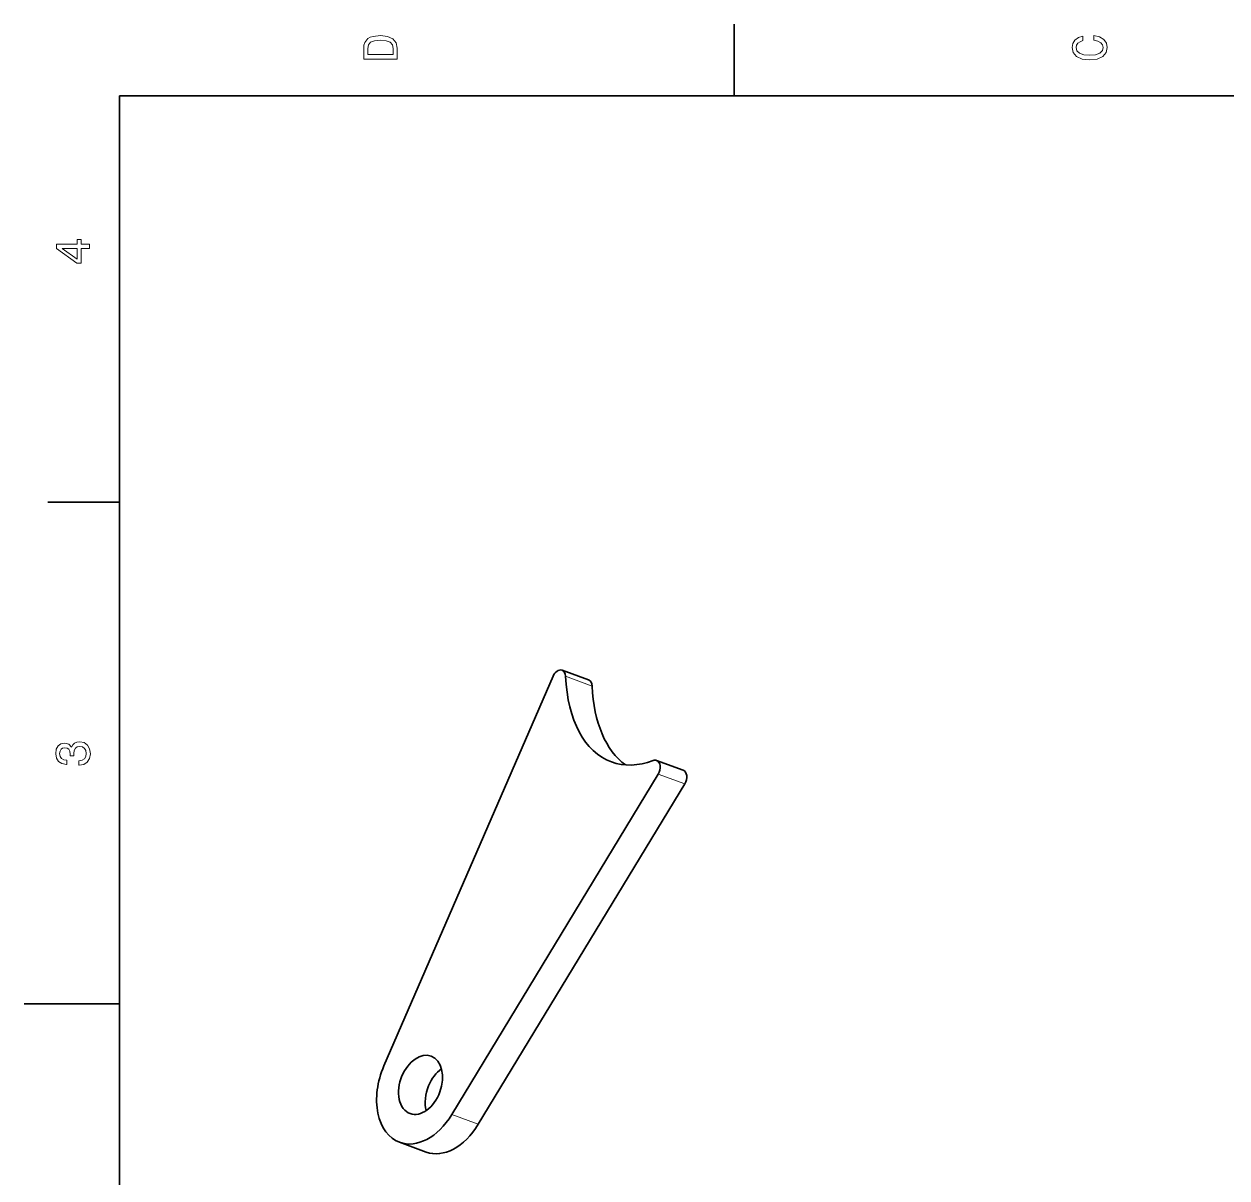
# Model space of a CAD drawing. Extents: x 0 to 297, y 0 to 210.
# Drawn here: x 0 to 125.8, y 86.8 to 207.5 of the extents above; entities that cross this region are included whole.
import ezdxf

# ---------------------------------------------------------------- set-up
doc = ezdxf.new("R2010")
doc.units = 0

msp = doc.modelspace()

# ---------------------------------------------------------------- linework, layer by layer
at = {"color": 7, "lineweight": 35, "ltscale": 0.1875}
for p, q in [((74.300003, 200), (74.300003, 207.5)), ((10, 157.5), (2.5, 157.5))]:
    msp.add_line(p, q, dxfattribs=at)
at = {"color": 7, "lineweight": 35}
for p, q in [((287, 200), (10, 200)), ((10, 200), (10, 10)), ((55.338676, 139.281464), (37.651985, 98.530586)), ((44.742893, 93.426781), (66.346954, 129.046005)), ((47.524323, 92.408813), (69.128387, 128.02803))]:
    msp.add_line(p, q, dxfattribs=at)
at = {"color": 7, "lineweight": 35, "ltscale": 0.074046}
msp.add_line((56.281193, 139.908722), (59.062626, 138.890762), dxfattribs=at)
at = {"color": 7, "lineweight": 13, "ltscale": 0.074047}
for p, q in [((56.654938, 139.270615), (59.436371, 138.25264)), ((66.346954, 129.046005), (69.128387, 128.02803))]:
    msp.add_line(p, q, dxfattribs=at)
at = {"color": 7, "lineweight": 35, "ltscale": 0.074047}
for p, q in [((66.181519, 130.470734), (68.962952, 129.452759)), ((39.284824, 90.52478), (42.066257, 89.506813))]:
    msp.add_line(p, q, dxfattribs=at)
at = {"color": 7, "lineweight": 35, "ltscale": 0.25}
msp.add_line((10, 105), (0, 105), dxfattribs=at)
at = {"color": 7, "lineweight": 13, "ltscale": 0.074046}
msp.add_line((47.524323, 92.408813), (44.742893, 93.426781), dxfattribs=at)
at = {"color": 7, "lineweight": 13}
for points in [[(35.533215, 204.994965), (35.533215, 203.829971), (39.033215, 203.829971), (39.033215, 204.994965), (38.922264, 205.544678), (38.584366, 205.953171), (38.034657, 206.205338), (37.283215, 206.296112), (36.516644, 206.215424), (36.21405, 206.114563), (35.971977, 205.973343), (35.644165, 205.56485), (35.563473, 205.297562)], [(35.951801, 204.959656), (36.027451, 205.342941), (36.259438, 205.605194), (36.672985, 205.761536), (37.283215, 205.811966), (37.873272, 205.756485), (38.286816, 205.600143), (38.533936, 205.332855), (38.614628, 204.959656), (38.614628, 204.298996), (35.951801, 204.298996)], [(111.93206, 205.817017), (112.35569, 205.716141), (112.658287, 205.549713), (112.844887, 205.317734), (112.905403, 205.045395), (112.814629, 204.71759), (112.54229, 204.460388), (112.098488, 204.28891), (111.483215, 204.233429), (110.872986, 204.28891), (110.424141, 204.455338), (110.151802, 204.71254), (110.055984, 205.045395), (110.106415, 205.287476), (110.247627, 205.494247), (110.474571, 205.655624), (110.787247, 205.766571), (110.787247, 206.245682), (110.308144, 206.094391), (109.94503, 205.832138), (109.718086, 205.474075), (109.637398, 205.045395), (109.763474, 204.510818), (110.116501, 204.10231), (110.696472, 203.840057), (111.483215, 203.749283), (112.269958, 203.840057), (112.84993, 204.10231), (113.208, 204.510818), (113.329041, 205.045395), (113.233215, 205.51442), (112.965927, 205.892654), (112.527161, 206.159943), (111.93206, 206.301163)], [(6.833213, 184.02739), (6.833213, 184.481277), (5.965778, 184.481277), (5.965778, 184.98056), (5.56232, 184.98056), (5.56232, 184.481277), (3.408862, 184.481277), (3.408862, 184.022339), (5.521974, 182.489197), (5.965778, 182.489197), (5.965778, 184.02739)], [(5.56232, 182.912827), (3.993876, 184.02739), (5.56232, 184.02739)], [(5.73379, 129.979111), (5.769093, 129.979111), (6.253242, 130.059799), (6.616354, 130.296829), (6.848343, 130.670029), (6.934078, 131.164276), (6.848343, 131.688766), (6.626441, 132.082138), (6.273415, 132.334305), (5.819525, 132.425079), (5.521974, 132.384735), (5.279899, 132.273788), (5.0933, 132.092224), (4.957133, 131.850143), (4.684798, 132.177963), (4.251081, 132.293961), (3.857709, 132.218307), (3.560158, 132.00145), (3.373559, 131.648422), (3.307997, 131.164276), (3.388689, 130.710388), (3.610591, 130.362396), (3.963617, 130.135452), (4.432637, 130.059799), (4.46794, 130.059799), (4.46794, 130.508652), (4.145173, 130.548996), (3.913184, 130.680115), (3.771974, 130.891937), (3.721542, 131.189484), (3.761888, 131.451736), (3.867795, 131.643372), (4.039265, 131.759369), (4.271254, 131.804764), (4.518372, 131.759369), (4.684798, 131.638336), (4.785663, 131.426514), (4.815922, 131.139053), (4.810879, 130.942368), (5.209294, 130.942368), (5.199208, 131.189484), (5.244596, 131.507217), (5.365634, 131.744247), (5.56232, 131.885452), (5.819525, 131.935883), (6.112032, 131.880417), (6.328891, 131.734161), (6.465058, 131.502167), (6.510447, 131.194534), (6.460014, 130.876801), (6.308718, 130.644821), (6.066643, 130.498566), (5.73379, 130.443085)]]:
    msp.add_lwpolyline(points, close=True, dxfattribs=at)
at = {"color": 7, "lineweight": 35}
for centre, major_axis, ratio, start_param, end_param in [((55.937523, 138.969635), (-0.343693, -0.939079), 0.672095, 3.1416295827, 4.6252599014), ((55.937523, 138.969635), (-0.343693, -0.939079), 0.672095, 2.1284627707, 3.1416295827), ((67.153839, 145.987885), (-5.695007, -15.669601), 0.564498, 5.3481167265, 6.2819151811), ((58.718956, 137.95166), (-0.343693, -0.939079), 0.672095, 2.1284627707, 3.1416295827), ((69.931686, 144.965042), (-5.690807, -15.664963), 0.564565, 5.347861685, 6.1237361661), ((67.155487, 146.001709), (-5.695389, -15.683891), 0.564238, 6.2817728034, 6.7281213359), ((65.837852, 129.531647), (-0.343693, -0.939079), 0.672095, 3.1416323653, 3.6603304491), ((65.837852, 129.531647), (-0.343693, -0.939079), 0.672095, 1.285881086, 3.1416323653), ((68.619278, 128.513672), (-0.343693, -0.939079), 0.672095, 1.285881086, 3.1416323653), ((41.484627, 96.534843), (-1.099815, -3.005066), 0.672095, 3.1415798593, 4.6486449811), ((41.484627, 96.534843), (-1.099815, -3.005066), 0.672095, 6.2831725129, 9.4247651664), ((41.484627, 96.534843), (-2.199627, -6.010132), 0.672095, 4.6252599014, 6.2831422993), ((44.26606, 95.516876), (-1.099815, -3.005066), 0.672095, 3.9010008295, 4.6486449811), ((41.484627, 96.534843), (-1.099815, -3.005066), 0.672095, 4.6486449811, 6.2831725129), ((44.26606, 95.516876), (-1.099815, -3.005066), 0.672095, 4.6486449811, 5.5240208378), ((41.484627, 96.534843), (-2.199627, -6.010132), 0.672095, 6.2831422993, 7.5690663932), ((44.26606, 95.516876), (-2.199627, -6.010132), 0.672095, 6.2831422993, 7.5690663932)]:
    msp.add_ellipse(centre, major_axis=major_axis, ratio=ratio, start_param=start_param, end_param=end_param, dxfattribs=at)

doc.saveas('drawing.dxf')
